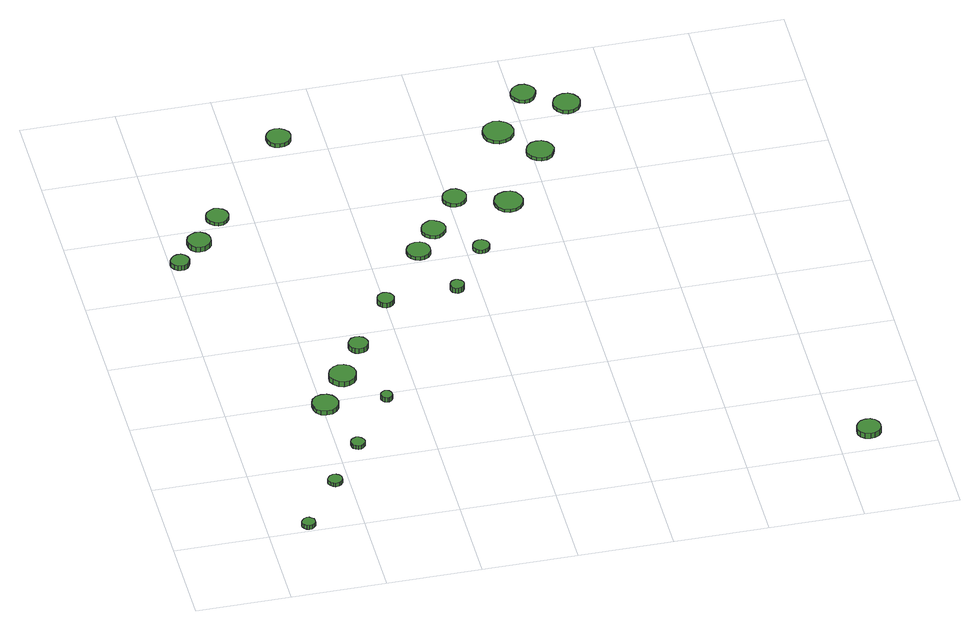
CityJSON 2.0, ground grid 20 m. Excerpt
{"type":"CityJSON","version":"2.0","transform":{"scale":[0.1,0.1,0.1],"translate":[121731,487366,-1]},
"CityObjects":{
"tree1":{"type":"SolitaryVegetationObject","attributes":{"function":"something"},"geometry":[{"type":"MultiSurface","lod":"1","boundaries":[[[0,1,2,3,4,5,6,7,8,9,10,11,12,13,14]],[[15,16,17,18,19,20,21,22,23,24,25,26,27,28,29]],[[0,29,28,1]],[[1,28,27,2]],[[2,27,26,3]],[[3,26,25,4]],[[4,25,24,5]],[[5,24,23,6]],[[6,23,22,7]],[[7,22,21,8]],[[8,21,20,9]],[[9,20,19,10]],[[10,19,18,11]],[[11,18,17,12]],[[12,17,16,13]],[[13,16,15,14]],[[14,15,29,0]]]}]},
"tree2":{"type":"SolitaryVegetationObject","attributes":{"function":"something"},"geometry":[{"type":"MultiSurface","lod":"1","boundaries":[[[30,31,32,33,34,35,36,37,38,39,40,41,42,43,44]],[[45,46,47,48,49,50,51,52,53,54,55,56,57,58,59]],[[30,59,58,31]],[[31,58,57,32]],[[32,57,56,33]],[[33,56,55,34]],[[34,55,54,35]],[[35,54,53,36]],[[36,53,52,37]],[[37,52,51,38]],[[38,51,50,39]],[[39,50,49,40]],[[40,49,48,41]],[[41,48,47,42]],[[42,47,46,43]],[[43,46,45,44]],[[44,45,59,30]]]}]},
"tree3":{"type":"SolitaryVegetationObject","attributes":{"function":"something"},"geometry":[{"type":"MultiSurface","lod":"1","boundaries":[[[60,61,62,63,64,65,66,67,68,69,70,71,72,73,74]],[[75,76,77,78,79,80,81,82,83,84,85,86,87,88,89]],[[60,89,88,61]],[[61,88,87,62]],[[62,87,86,63]],[[63,86,85,64]],[[64,85,84,65]],[[65,84,83,66]],[[66,83,82,67]],[[67,82,81,68]],[[68,81,80,69]],[[69,80,79,70]],[[70,79,78,71]],[[71,78,77,72]],[[72,77,76,73]],[[73,76,75,74]],[[74,75,89,60]]]}]},
"tree4":{"type":"SolitaryVegetationObject","attributes":{"function":"something"},"geometry":[{"type":"MultiSurface","lod":"1","boundaries":[[[90,91,92,93,94,95,96,97,98,99,100,101,102,103,104]],[[105,106,107,108,109,110,111,112,113,114,115,116,117,118,119]],[[90,119,118,91]],[[91,118,117,92]],[[92,117,116,93]],[[93,116,115,94]],[[94,115,114,95]],[[95,114,113,96]],[[96,113,112,97]],[[97,112,111,98]],[[98,111,110,99]],[[99,110,109,100]],[[100,109,108,101]],[[101,108,107,102]],[[102,107,106,103]],[[103,106,105,104]],[[104,105,119,90]]]}]},
"tree5":{"type":"SolitaryVegetationObject","attributes":{"function":"something"},"geometry":[{"type":"MultiSurface","lod":"1","boundaries":[[[120,121,122,123,124,125,126,127,128,129,130,131,132,133,134]],[[135,136,137,138,139,140,141,142,143,144,145,146,147,148,149]],[[120,149,148,121]],[[121,148,147,122]],[[122,147,146,123]],[[123,146,145,124]],[[124,145,144,125]],[[125,144,143,126]],[[126,143,142,127]],[[127,142,141,128]],[[128,141,140,129]],[[129,140,139,130]],[[130,139,138,131]],[[131,138,137,132]],[[132,137,136,133]],[[133,136,135,134]],[[134,135,149,120]]]}]},
"tree6":{"type":"SolitaryVegetationObject","attributes":{"function":"something"},"geometry":[{"type":"MultiSurface","lod":"1","boundaries":[[[150,151,152,153,154,155,156,157,158,159,160,161,162,163,164]],[[165,166,167,168,169,170,171,172,173,174,175,176,177,178,179]],[[150,179,178,151]],[[151,178,177,152]],[[152,177,176,153]],[[153,176,175,154]],[[154,175,174,155]],[[155,174,173,156]],[[156,173,172,157]],[[157,172,171,158]],[[158,171,170,159]],[[159,170,169,160]],[[160,169,168,161]],[[161,168,167,162]],[[162,167,166,163]],[[163,166,165,164]],[[164,165,179,150]]]}]},
"tree7":{"type":"SolitaryVegetationObject","attributes":{"function":"something"},"geometry":[{"type":"MultiSurface","lod":"1","boundaries":[[[180,181,182,183,184,185,186,187,188,189,190,191,192,193,194]],[[195,196,197,198,199,200,201,202,203,204,205,206,207,208,209]],[[180,209,208,181]],[[181,208,207,182]],[[182,207,206,183]],[[183,206,205,184]],[[184,205,204,185]],[[185,204,203,186]],[[186,203,202,187]],[[187,202,201,188]],[[188,201,200,189]],[[189,200,199,190]],[[190,199,198,191]],[[191,198,197,192]],[[192,197,196,193]],[[193,196,195,194]],[[194,195,209,180]]]}]},
"tree8":{"type":"SolitaryVegetationObject","attributes":{"function":"something"},"geometry":[{"type":"MultiSurface","lod":"1","boundaries":[[[210,211,212,213,214,215,216,217,218,219,220,221,222,223,224]],[[225,226,227,228,229,230,231,232,233,234,235,236,237,238,239]],[[210,239,238,211]],[[211,238,237,212]],[[212,237,236,213]],[[213,236,235,214]],[[214,235,234,215]],[[215,234,233,216]],[[216,233,232,217]],[[217,232,231,218]],[[218,231,230,219]],[[219,230,229,220]],[[220,229,228,221]],[[221,228,227,222]],[[222,227,226,223]],[[223,226,225,224]],[[224,225,239,210]]]}]},
"tree9":{"type":"SolitaryVegetationObject","attributes":{"function":"something"},"geometry":[{"type":"MultiSurface","lod":"1","boundaries":[[[240,241,242,243,244,245,246,247,248,249,250,251,252,253,254]],[[255,256,257,258,259,260,261,262,263,264,265,266,267,268,269]],[[240,269,268,241]],[[241,268,267,242]],[[242,267,266,243]],[[243,266,265,244]],[[244,265,264,245]],[[245,264,263,246]],[[246,263,262,247]],[[247,262,261,248]],[[248,261,260,249]],[[249,260,259,250]],[[250,259,258,251]],[[251,258,257,252]],[[252,257,256,253]],[[253,256,255,254]],[[254,255,269,240]]]}]},
"tree10":{"type":"SolitaryVegetationObject","attributes":{"function":"something"},"geometry":[{"type":"MultiSurface","lod":"1","boundaries":[[[270,271,272,273,274,275,276,277,278,279,280,281,282,283,284]],[[285,286,287,288,289,290,291,292,293,294,295,296,297,298,299]],[[270,299,298,271]],[[271,298,297,272]],[[272,297,296,273]],[[273,296,295,274]],[[274,295,294,275]],[[275,294,293,276]],[[276,293,292,277]],[[277,292,291,278]],[[278,291,290,279]],[[279,290,289,280]],[[280,289,288,281]],[[281,288,287,282]],[[282,287,286,283]],[[283,286,285,284]],[[284,285,299,270]]]}]},
"tree11":{"type":"SolitaryVegetationObject","attributes":{"function":"something"},"geometry":[{"type":"MultiSurface","lod":"1","boundaries":[[[300,301,302,303,304,305,306,307,308,309,310,311,312,313,314]],[[315,316,317,318,319,320,321,322,323,324,325,326,327,328,329]],[[300,329,328,301]],[[301,328,327,302]],[[302,327,326,303]],[[303,326,325,304]],[[304,325,324,305]],[[305,324,323,306]],[[306,323,322,307]],[[307,322,321,308]],[[308,321,320,309]],[[309,320,319,310]],[[310,319,318,311]],[[311,318,317,312]],[[312,317,316,313]],[[313,316,315,314]],[[314,315,329,300]]]}]},
"tree12":{"type":"SolitaryVegetationObject","attributes":{"function":"something"},"geometry":[{"type":"MultiSurface","lod":"1","boundaries":[[[330,331,332,333,334,335,336,337,338,339,340,341,342,343,344]],[[345,346,347,348,349,350,351,352,353,354,355,356,357,358,359]],[[330,359,358,331]],[[331,358,357,332]],[[332,357,356,333]],[[333,356,355,334]],[[334,355,354,335]],[[335,354,353,336]],[[336,353,352,337]],[[337,352,351,338]],[[338,351,350,339]],[[339,350,349,340]],[[340,349,348,341]],[[341,348,347,342]],[[342,347,346,343]],[[343,346,345,344]],[[344,345,359,330]]]}]},
"tree13":{"type":"SolitaryVegetationObject","attributes":{"function":"something"},"geometry":[{"type":"MultiSurface","lod":"1","boundaries":[[[360,361,362,363,364,365,366,367,368,369,370,371,372,373,374]],[[375,376,377,378,379,380,381,382,383,384,385,386,387,388,389]],[[360,389,388,361]],[[361,388,387,362]],[[362,387,386,363]],[[363,386,385,364]],[[364,385,384,365]],[[365,384,383,366]],[[366,383,382,367]],[[367,382,381,368]],[[368,381,380,369]],[[369,380,379,370]],[[370,379,378,371]],[[371,378,377,372]],[[372,377,376,373]],[[373,376,375,374]],[[374,375,389,360]]]}]},
"tree14":{"type":"SolitaryVegetationObject","attributes":{"function":"something"},"geometry":[{"type":"MultiSurface","lod":"1","boundaries":[[[390,391,392,393,394,395,396,397,398,399,400,401,402,403,404]],[[405,406,407,408,409,410,411,412,413,414,415,416,417,418,419]],[[390,419,418,391]],[[391,418,417,392]],[[392,417,416,393]],[[393,416,415,394]],[[394,415,414,395]],[[395,414,413,396]],[[396,413,412,397]],[[397,412,411,398]],[[398,411,410,399]],[[399,410,409,400]],[[400,409,408,401]],[[401,408,407,402]],[[402,407,406,403]],[[403,406,405,404]],[[404,405,419,390]]]}]},
"tree15":{"type":"SolitaryVegetationObject","attributes":{"function":"something"},"geometry":[{"type":"MultiSurface","lod":"1","boundaries":[[[420,421,422,423,424,425,426,427,428,429,430,431,432,433,434]],[[435,436,437,438,439,440,441,442,443,444,445,446,447,448,449]],[[420,449,448,421]],[[421,448,447,422]],[[422,447,446,423]],[[423,446,445,424]],[[424,445,444,425]],[[425,444,443,426]],[[426,443,442,427]],[[427,442,441,428]],[[428,441,440,429]],[[429,440,439,430]],[[430,439,438,431]],[[431,438,437,432]],[[432,437,436,433]],[[433,436,435,434]],[[434,435,449,420]]]}]},
"tree16":{"type":"SolitaryVegetationObject","attributes":{"function":"something"},"geometry":[{"type":"MultiSurface","lod":"1","boundaries":[[[450,451,452,453,454,455,456,457,458,459,460,461,462,463,464]],[[465,466,467,468,469,470,471,472,473,474,475,476,477,478,479]],[[450,479,478,451]],[[451,478,477,452]],[[452,477,476,453]],[[453,476,475,454]],[[454,475,474,455]],[[455,474,473,456]],[[456,473,472,457]],[[457,472,471,458]],[[458,471,470,459]],[[459,470,469,460]],[[460,469,468,461]],[[461,468,467,462]],[[462,467,466,463]],[[463,466,465,464]],[[464,465,479,450]]]}]},
"tree17":{"type":"SolitaryVegetationObject","attributes":{"function":"something"},"geometry":[{"type":"MultiSurface","lod":"1","boundaries":[[[480,481,482,483,484,485,486,487,488,489,490,491,492,493,494]],[[495,496,497,498,499,500,501,502,503,504,505,506,507,508,509]],[[480,509,508,481]],[[481,508,507,482]],[[482,507,506,483]],[[483,506,505,484]],[[484,505,504,485]],[[485,504,503,486]],[[486,503,502,487]],[[487,502,501,488]],[[488,501,500,489]],[[489,500,499,490]],[[490,499,498,491]],[[491,498,497,492]],[[492,497,496,493]],[[493,496,495,494]],[[494,495,509,480]]]}]},
"tree18":{"type":"SolitaryVegetationObject","attributes":{"function":"something"},"geometry":[{"type":"MultiSurface","lod":"1","boundaries":[[[510,511,512,513,514,515,516,517,518,519,520,521,522,523,524]],[[525,526,527,528,529,530,531,532,533,534,535,536,537,538,539]],[[510,539,538,511]],[[511,538,537,512]],[[512,537,536,513]],[[513,536,535,514]],[[514,535,534,515]],[[515,534,533,516]],[[516,533,532,517]],[[517,532,531,518]],[[518,531,530,519]],[[519,530,529,520]],[[520,529,528,521]],[[521,528,527,522]],[[522,527,526,523]],[[523,526,525,524]],[[524,525,539,510]]]}]},
"tree19":{"type":"SolitaryVegetationObject","attributes":{"function":"something"},"geometry":[{"type":"MultiSurface","lod":"1","boundaries":[[[540,541,542,543,544,545,546,547,548,549,550,551,552,553,554]],[[555,556,557,558,559,560,561,562,563,564,565,566,567,568,569]],[[540,569,568,541]],[[541,568,567,542]],[[542,567,566,543]],[[543,566,565,544]],[[544,565,564,545]],[[545,564,563,546]],[[546,563,562,547]],[[547,562,561,548]],[[548,561,560,549]],[[549,560,559,550]],[[550,559,558,551]],[[551,558,557,552]],[[552,557,556,553]],[[553,556,555,554]],[[554,555,569,540]]]}]},
"tree20":{"type":"SolitaryVegetationObject","attributes":{"function":"something"},"geometry":[{"type":"MultiSurface","lod":"1","boundaries":[[[570,571,572,573,574,575,576,577,578,579,580,581,582,583,584]],[[585,586,587,588,589,590,591,592,593,594,595,596,597,598,599]],[[570,599,598,571]],[[571,598,597,572]],[[572,597,596,573]],[[573,596,595,574]],[[574,595,594,575]],[[575,594,593,576]],[[576,593,592,577]],[[577,592,591,578]],[[578,591,590,579]],[[579,590,589,580]],[[580,589,588,581]],[[581,588,587,582]],[[582,587,586,583]],[[583,586,585,584]],[[584,585,599,570]]]}]},
"tree21":{"type":"SolitaryVegetationObject","attributes":{"function":"something"},"geometry":[{"type":"MultiSurface","lod":"1","boundaries":[[[600,601,602,603,604,605,606,607,608,609,610,611,612,613,614]],[[615,616,617,618,619,620,621,622,623,624,625,626,627,628,629]],[[600,629,628,601]],[[601,628,627,602]],[[602,627,626,603]],[[603,626,625,604]],[[604,625,624,605]],[[605,624,623,606]],[[606,623,622,607]],[[607,622,621,608]],[[608,621,620,609]],[[609,620,619,610]],[[610,619,618,611]],[[611,618,617,612]],[[612,617,616,613]],[[613,616,615,614]],[[614,615,629,600]]]}]},
"tree22":{"type":"SolitaryVegetationObject","attributes":{"function":"something"},"geometry":[{"type":"MultiSurface","lod":"1","boundaries":[[[630,631,632,633,634,635,636,637,638,639,640,641,642,643,644]],[[645,646,647,648,649,650,651,652,653,654,655,656,657,658,659]],[[630,659,658,631]],[[631,658,657,632]],[[632,657,656,633]],[[633,656,655,634]],[[634,655,654,635]],[[635,654,653,636]],[[636,653,652,637]],[[637,652,651,638]],[[638,651,650,639]],[[639,650,649,640]],[[640,649,648,641]],[[641,648,647,642]],[[642,647,646,643]],[[643,646,645,644]],[[644,645,659,630]]]}]},
"tree23":{"type":"SolitaryVegetationObject","attributes":{"function":"something"},"geometry":[{"type":"MultiSurface","lod":"1","boundaries":[[[660,661,662,663,664,665,666,667,668,669,670,671,672,673,674]],[[675,676,677,678,679,680,681,682,683,684,685,686,687,688,689]],[[660,689,688,661]],[[661,688,687,662]],[[662,687,686,663]],[[663,686,685,664]],[[664,685,684,665]],[[665,684,683,666]],[[666,683,682,667]],[[667,682,681,668]],[[668,681,680,669]],[[669,680,679,670]],[[670,679,678,671]],[[671,678,677,672]],[[672,677,676,673]],[[673,676,675,674]],[[674,675,689,660]]]}]}
},
"vertices":[
[101,19,16],[100,25,16],[96,29,16],[91,32,16],[86,33,16],[80,31,16],[76,27,16],[73,22,16],[73,16,16],[76,11,16],[80,7,16],[86,5,16],[91,6,16],[96,9,16],[100,13,16],[100,13,6],[96,9,6],[91,6,6],[86,5,6],[80,7,6],[76,11,6],[73,16,6],[73,22,6],[76,27,6],[80,31,6],[86,33,6],[91,32,6],[96,29,6],[100,25,6],[101,19,6],
[186,143,15],[185,149,15],[181,154,15],[176,157,15],[169,158,15],[164,156,15],[159,152,15],[156,146,15],[156,140,15],[159,134,15],[164,130,15],[169,128,15],[176,129,15],[181,132,15],[185,137,15],[185,137,6],[181,132,6],[176,129,6],[169,128,6],[164,130,6],[159,134,6],[156,140,6],[156,146,6],[159,152,6],[164,156,6],[169,158,6],[176,157,6],[181,154,6],[185,149,6],[186,143,6],
[39,894,24],[37,902,24],[32,909,24],[25,913,24],[17,913,24],[10,911,24],[4,905,24],[0,898,24],[0,890,24],[4,882,24],[10,877,24],[17,875,24],[25,875,24],[32,879,24],[37,886,24],[37,886,12],[32,879,12],[25,875,12],[17,875,12],[10,877,12],[4,882,12],[0,890,12],[0,898,12],[4,905,12],[10,911,12],[17,913,12],[25,913,12],[32,909,12],[37,902,12],[39,894,12],
[258,250,15],[257,256,15],[253,261,15],[248,264,15],[242,265,15],[236,263,15],[231,259,15],[229,254,15],[229,247,15],[231,242,15],[236,238,15],[242,236,15],[248,236,15],[253,240,15],[257,244,15],[257,244,6],[253,240,6],[248,236,6],[242,236,6],[236,238,6],[231,242,6],[229,247,6],[229,254,6],[231,259,6],[236,263,6],[242,265,6],[248,264,6],[253,261,6],[257,256,6],[258,250,6],
[234,385,17],[231,397,17],[225,406,17],[215,412,17],[203,413,17],[192,410,17],[183,402,17],[179,391,17],[179,380,17],[183,369,17],[192,361,17],[203,358,17],[215,359,17],[225,365,17],[231,374,17],[231,374,7],[225,365,7],[215,359,7],[203,358,7],[192,361,7],[183,369,7],[179,380,7],[179,391,7],[183,402,7],[192,410,7],[203,413,7],[215,412,7],[225,406,7],[231,397,7],[234,385,7],
[98,956,19],[96,966,19],[90,974,19],[81,980,19],[70,981,19],[61,977,19],[53,971,19],[49,961,19],[49,951,19],[53,941,19],[61,934,19],[70,931,19],[81,932,19],[90,938,19],[96,946,19],[96,946,7],[90,938,7],[81,932,7],[70,931,7],[61,934,7],[53,941,7],[49,951,7],[49,961,7],[53,971,7],[61,977,7],[70,981,7],[81,980,7],[90,974,7],[96,966,7],[98,956,7],
[290,467,20],[287,479,20],[280,489,20],[270,494,20],[258,496,20],[247,492,20],[238,484,20],[233,473,20],[233,461,20],[238,451,20],[247,443,20],[258,439,20],[270,440,20],[280,446,20],[287,456,20],[287,456,7],[280,446,7],[270,440,7],[258,439,7],[247,443,7],[238,451,7],[233,461,7],[233,473,7],[238,484,7],[247,492,7],[258,496,7],[270,494,7],[280,489,7],[287,479,7],[290,467,7],
[152,1029,15],[150,1039,15],[144,1047,15],[136,1051,15],[126,1053,15],[117,1049,15],[109,1043,15],[105,1034,15],[105,1024,15],[109,1015,15],[117,1009,15],[126,1005,15],[136,1006,15],[144,1011,15],[150,1019,15],[150,1019,7],[144,1011,7],[136,1006,7],[126,1005,7],[117,1009,7],[109,1015,7],[105,1024,7],[105,1034,7],[109,1043,7],[117,1049,7],[126,1053,7],[136,1051,7],[144,1047,7],[150,1039,7],[152,1029,7],
[346,383,18],[345,388,18],[342,393,18],[338,395,18],[333,396,18],[328,394,18],[324,391,18],[322,386,18],[322,381,18],[324,376,18],[328,373,18],[333,371,18],[338,371,18],[342,374,18],[345,378,18],[345,378,7],[342,374,7],[338,371,7],[333,371,7],[328,373,7],[324,376,7],[322,381,7],[322,386,7],[324,391,7],[328,394,7],[333,396,7],[338,395,7],[342,393,7],[345,388,7],[346,383,7],
[334,552,24],[332,560,24],[327,567,24],[320,571,24],[311,572,24],[303,569,24],[297,563,24],[293,556,24],[293,547,24],[297,540,24],[303,534,24],[311,531,24],[320,532,24],[327,536,24],[332,543,24],[332,543,12],[327,536,12],[320,532,12],[311,531,12],[303,534,12],[297,540,12],[293,547,12],[293,556,12],[297,563,12],[303,569,12],[311,572,12],[320,571,12],[327,567,12],[332,560,12],[334,552,12],
[418,680,25],[416,687,25],[412,693,25],[406,697,25],[398,698,25],[391,695,25],[386,691,25],[383,684,25],[383,676,25],[386,670,25],[391,665,25],[398,662,25],[406,663,25],[412,667,25],[416,673,25],[416,673,13],[412,667,13],[406,663,13],[398,662,13],[391,665,13],[386,670,13],[383,676,13],[383,684,13],[386,691,13],[391,695,13],[398,698,13],[406,697,13],[412,693,13],[416,687,13],[418,680,13],
[333,1250,16],[331,1261,16],[324,1269,16],[315,1275,16],[304,1276,16],[294,1273,16],[286,1265,16],[282,1256,16],[282,1245,16],[286,1235,16],[294,1228,16],[304,1225,16],[315,1226,16],[324,1231,16],[331,1240,16],[331,1240,7],[324,1231,7],[315,1226,7],[304,1225,7],[294,1228,7],[286,1235,7],[282,1245,7],[282,1256,7],[286,1265,7],[294,1273,7],[304,1276,7],[315,1275,7],[324,1269,7],[331,1261,7],[333,1250,7],
[528,828,16],[526,838,16],[520,847,16],[511,852,16],[501,853,16],[491,850,16],[483,843,16],[479,834,16],[479,823,16],[483,814,16],[491,807,16],[501,804,16],[511,805,16],[520,810,16],[526,818,16],[526,818,7],[520,810,7],[511,805,7],[501,804,7],[491,807,7],[483,814,7],[479,823,7],[479,834,7],[483,843,7],[491,850,7],[501,853,7],[511,852,7],[520,847,7],[526,838,7],[528,828,7],
[568,695,22],[567,700,22],[563,705,22],[558,708,22],[552,709,22],[546,707,22],[542,703,22],[539,698,22],[539,692,22],[542,686,22],[546,682,22],[552,680,22],[558,681,22],[563,684,22],[567,689,22],[567,689,9],[563,684,9],[558,681,9],[552,680,9],[546,682,9],[542,686,9],[539,692,9],[539,698,9],[542,703,9],[546,707,9],[552,709,9],[558,708,9],[563,705,9],[567,700,9],[568,695,9],
[574,890,15],[572,901,15],[565,909,15],[556,914,15],[546,916,15],[536,912,15],[528,905,15],[524,896,15],[524,885,15],[528,876,15],[536,869,15],[546,865,15],[556,866,15],[565,872,15],[572,880,15],[572,880,7],[565,872,7],[556,866,7],[546,865,7],[536,869,7],[528,876,7],[524,885,7],[524,896,7],[528,905,7],[536,912,7],[546,916,7],[556,914,7],[565,909,7],[572,901,7],[574,890,7],
[649,814,16],[647,821,16],[643,827,16],[636,831,16],[629,832,16],[622,829,16],[617,824,16],[614,818,16],[614,811,16],[617,804,16],[622,799,16],[629,797,16],[636,798,16],[643,801,16],[647,807,16],[647,807,7],[643,801,7],[636,798,7],[629,797,7],[622,799,7],[617,804,7],[614,811,7],[614,818,7],[617,824,7],[622,829,7],[629,832,7],[636,831,7],[643,827,7],[647,821,7],[649,814,7],
[638,980,16],[636,990,16],[630,998,16],[621,1004,16],[611,1005,16],[601,1001,16],[593,995,16],[589,985,16],[589,975,16],[593,966,16],[601,959,16],[611,956,16],[621,957,16],[630,962,16],[636,970,16],[636,970,7],[630,962,7],[621,957,7],[611,956,7],[601,959,7],[593,966,7],[589,975,7],[589,985,7],[593,995,7],[601,1001,7],[611,1005,7],[621,1004,7],[630,998,7],[636,990,7],[638,980,7],
[749,945,14],[746,957,14],[739,968,14],[728,974,14],[715,975,14],[703,971,14],[694,963,14],[689,951,14],[689,939,14],[694,927,14],[703,919,14],[715,915,14],[728,916,14],[739,922,14],[746,933,14],[746,933,7],[739,922,7],[728,916,7],[715,915,7],[703,919,7],[694,927,7],[689,939,7],[689,951,7],[694,963,7],[703,971,7],[715,975,7],[728,974,7],[739,968,7],[746,957,7],[749,945,7],
[780,1168,15],[777,1182,15],[769,1192,15],[757,1199,15],[744,1201,15],[731,1196,15],[721,1187,15],[716,1175,15],[716,1162,15],[721,1149,15],[731,1140,15],[744,1136,15],[757,1138,15],[769,1144,15],[777,1155,15],[777,1155,7],[769,1144,7],[757,1138,7],[744,1136,7],[731,1140,7],[721,1149,7],[716,1162,7],[716,1175,7],[721,1187,7],[731,1196,7],[744,1201,7],[757,1199,7],[769,1192,7],[777,1182,7],[780,1168,7],
[847,1091,15],[844,1103,15],[837,1112,15],[827,1118,15],[815,1119,15],[804,1116,15],[795,1108,15],[790,1097,15],[790,1085,15],[795,1074,15],[804,1067,15],[815,1063,15],[827,1064,15],[837,1070,15],[844,1080,15],[844,1080,7],[837,1070,7],[827,1064,7],[815,1063,7],[804,1067,7],[795,1074,7],[790,1085,7],[790,1097,7],[795,1108,7],[804,1116,7],[815,1119,7],[827,1118,7],[837,1112,7],[844,1103,7],[847,1091,7],
[852,1279,15],[849,1290,15],[843,1298,15],[834,1304,15],[823,1305,15],[813,1302,15],[805,1294,15],[800,1285,15],[800,1274,15],[805,1264,15],[813,1257,15],[823,1253,15],[834,1254,15],[843,1260,15],[849,1269,15],[849,1269,7],[843,1260,7],[834,1254,7],[823,1253,7],[813,1257,7],[805,1264,7],[800,1274,7],[800,1285,7],[805,1294,7],[813,1302,7],[823,1305,7],[834,1304,7],[843,1298,7],[849,1290,7],[852,1279,7],
[934,1229,15],[931,1240,15],[924,1250,15],[914,1256,15],[902,1257,15],[891,1253,15],[882,1245,15],[877,1234,15],[877,1223,15],[882,1212,15],[891,1204,15],[902,1200,15],[914,1201,15],[924,1207,15],[931,1217,15],[931,1217,7],[924,1207,7],[914,1201,7],[902,1200,7],[891,1204,7],[882,1212,7],[877,1223,7],[877,1234,7],[882,1245,7],[891,1253,7],[902,1257,7],[914,1256,7],[924,1250,7],[931,1240,7],[934,1229,7],
[1290,46,31],[1288,56,31],[1282,64,31],[1273,69,31],[1263,70,31],[1253,67,31],[1245,60,31],[1241,51,31],[1241,40,31],[1245,31,31],[1253,24,31],[1263,21,31],[1273,22,31],[1282,27,31],[1288,35,31],[1288,35,18],[1282,27,18],[1273,22,18],[1263,21,18],[1253,24,18],[1245,31,18],[1241,40,18],[1241,51,18],[1245,60,18],[1253,67,18],[1263,70,18],[1273,69,18],[1282,64,18],[1288,56,18],[1290,46,18]
]}
